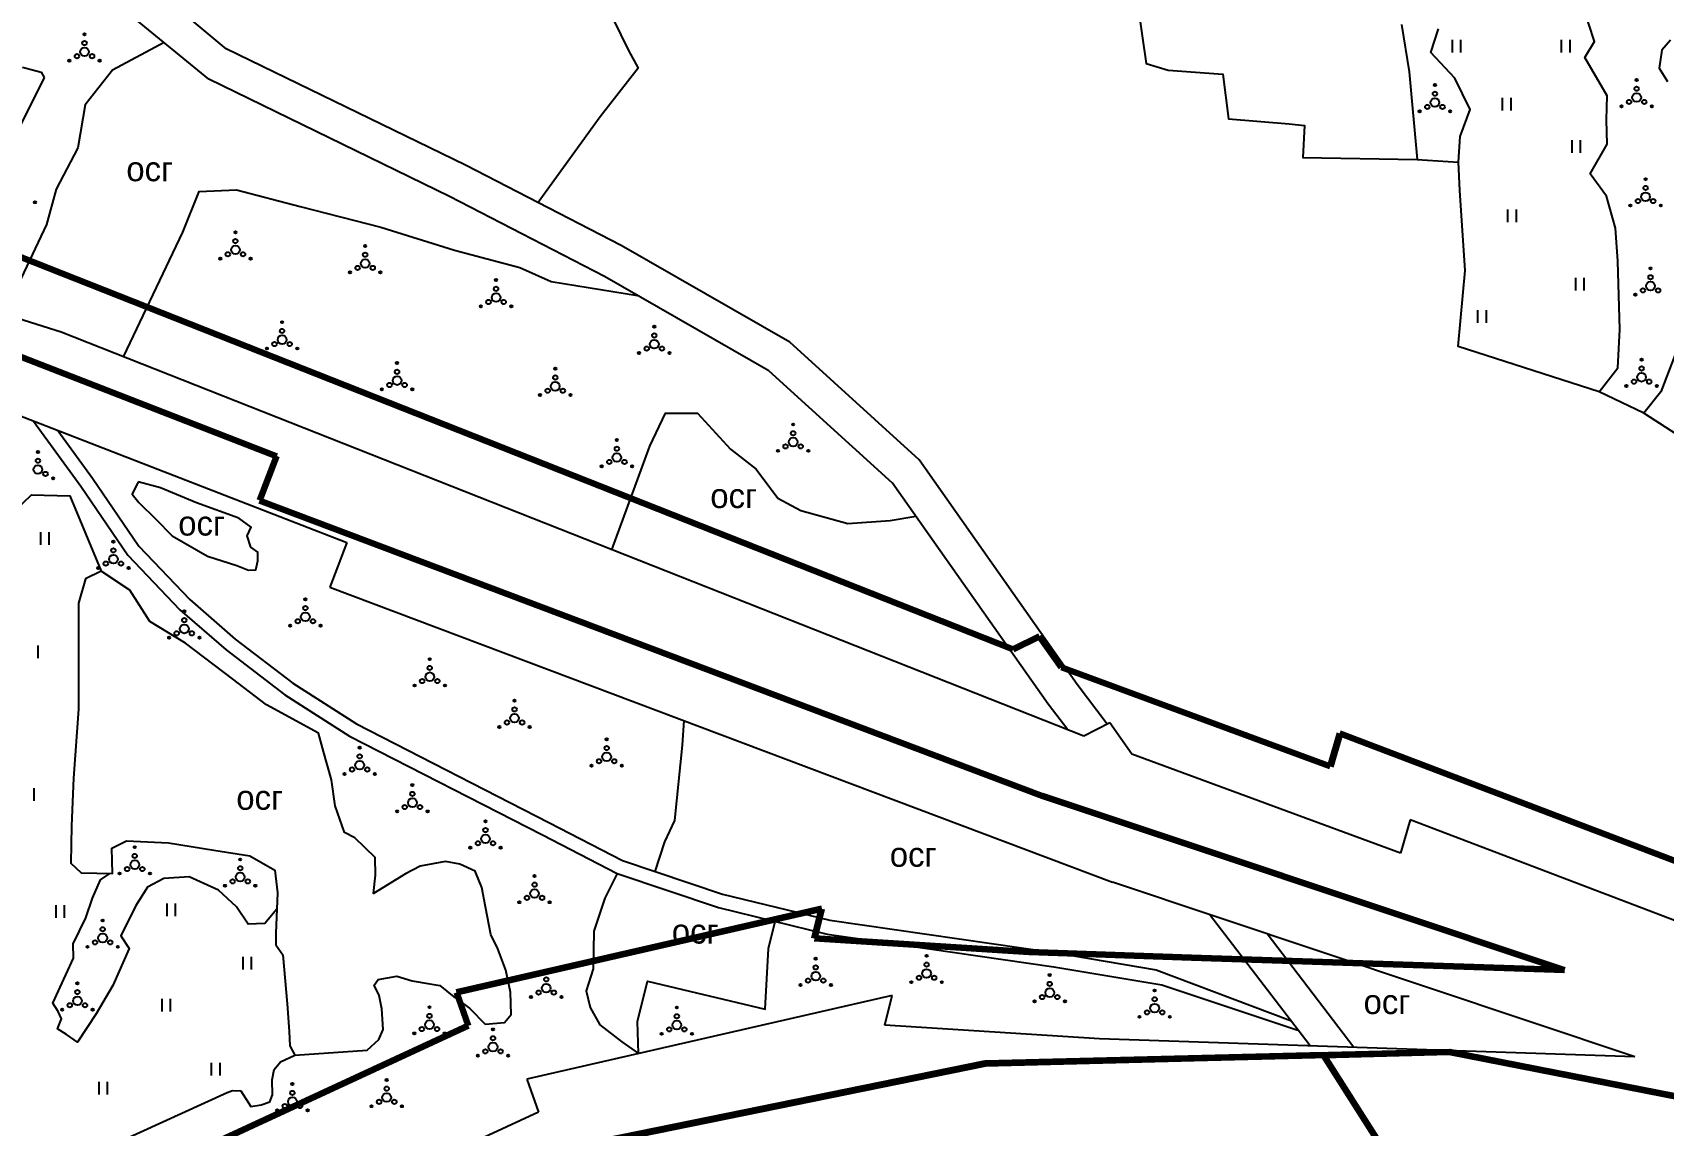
# Model space of a CAD drawing. Header units: millimetres. Extents: x 1378883 to 1389513, y 5662980 to 5673292.
# Drawn here: x 1381566.8 to 1382031.4, y 5669562.3 to 5669873.6 of the extents above; entities that cross this region are included whole.
import ezdxf

# ---------------------------------------------------------------- set-up
doc = ezdxf.new("R2010")
doc.units = ezdxf.units.MM
doc.layers.add('_5Інше', color=252, linetype='Continuous', lineweight=25)
for name, color, linetype in [('вулиці', 7, 'Continuous'), ('ВулНазва', 7, 'Continuous'), ('КартаСкан', 252, 'Continuous'), ('район', 6, 'Continuous')]:
    doc.layers.add(name, color=color, linetype=linetype)
picture_1 = doc.add_image_def('image1.tif', size_in_pixel=(29607, 29619))

# ---------------------------------------------------------------- blocks, each defined once
blk = doc.blocks.new('ЛвЗд')
at = {"layer": '_5Інше', "color": 204, "linetype": 'Continuous'}
for points in [[(44649.912, 27577.828), (44484.405, 27631.143)], [(44940.513, 27461.027), (44649.912, 27577.828)], [(44610.67, 27564.91), (44730.889, 27517.403)], [(44730.889, 27517.403), (44725.98, 27504.782)], [(44725.98, 27504.782), (44948.451, 27419.358)], [(44947.956, 27464.753), (44940.513, 27461.027)], [(44954.213, 27455.858), (44947.956, 27464.753)], [(45030.604, 27427.205), (44954.213, 27455.858)], [(45033.36, 27436.615), (45030.604, 27427.205)], [(45618.289, 27209.898), (45033.36, 27436.615)], [(45096.954, 27368.794), (44948.451, 27419.358)], [(44885.527, 27387.454), (44781.295, 27364.25)], [(44883.394, 27379.01), (44885.527, 27387.454)], [(44944.511, 27374.768), (44883.394, 27379.01)], [(45096.954, 27368.794), (44944.511, 27374.768)], [(44781.295, 27364.25), (44784.572, 27354.786)], [(44784.572, 27354.786), (44612.782, 27276.514)]]:
    blk.add_lwpolyline(points, dxfattribs=at)

msp = doc.modelspace()

# ---------------------------------------------------------------- linework, layer by layer
at = {"layer": 'вулиці', "color": 7}
for p, q in [((1381971.27, 5669867.97), (1381971.27, 5669871.57)), ((1381973.67, 5669867.97), (1381973.67, 5669871.57)), ((1382002.37, 5669867.97), (1382002.37, 5669871.57)), ((1382004.77, 5669867.97), (1382004.77, 5669871.57)), ((1381985.57, 5669851.43), (1381985.57, 5669855.03)), ((1381987.97, 5669851.43), (1381987.97, 5669855.03)), ((1382005.38, 5669839.4), (1382005.38, 5669843)), ((1382007.78, 5669839.4), (1382007.78, 5669843)), ((1381987.07, 5669819.6), (1381987.07, 5669823.2)), ((1381989.47, 5669819.6), (1381989.47, 5669823.2)), ((1382006.39, 5669800.2), (1382006.39, 5669803.8)), ((1382008.79, 5669800.2), (1382008.79, 5669803.8)), ((1381978.54, 5669790.93), (1381978.54, 5669794.53)), ((1381980.94, 5669790.93), (1381980.94, 5669794.53)), ((1381569.14, 5669727.73), (1381569.14, 5669731.33)), ((1381571.54, 5669727.73), (1381571.54, 5669731.33)), ((1381568.35, 5669695.45), (1381568.35, 5669699.05)), ((1381567.21, 5669654.75), (1381567.21, 5669658.35)), ((1381573.47, 5669621.47), (1381573.47, 5669625.07)), ((1381575.87, 5669621.47), (1381575.87, 5669625.07)), ((1381605.08, 5669621.94), (1381605.08, 5669625.54)), ((1381607.48, 5669621.94), (1381607.48, 5669625.54)), ((1381626.78, 5669606.71), (1381626.78, 5669610.31)), ((1381629.18, 5669606.71), (1381629.18, 5669610.31)), ((1381603.69, 5669594.72), (1381603.69, 5669598.32)), ((1381606.09, 5669594.72), (1381606.09, 5669598.32)), ((1381617.78, 5669576.49), (1381617.78, 5669580.09)), ((1381620.18, 5669576.49), (1381620.18, 5669580.09)), ((1381585.76, 5669571.08), (1381585.76, 5669574.68)), ((1381588.16, 5669571.08), (1381588.16, 5669574.68))]:
    msp.add_line(p, q, dxfattribs=at)
at = {"layer": 'вулиці', "color": 7, "lineweight": -2}
for points in [[(1381885.51, 5669923.44), (1381879.34, 5669897.15), (1381883.99, 5669864.83), (1381890.28, 5669862.97), (1381905.87, 5669861.81), (1381907.5, 5669849.02), (1381924.72, 5669847.62), (1381929.14, 5669847.16), (1381928.67, 5669838.09), (1381961.2, 5669837.49)], [(1381721.02, 5669900.28), (1381736.57, 5669868.52), (1381739.26, 5669863.52), (1381728.48, 5669849.67), (1381710.79, 5669825.18)], [(1381604.22, 5669870.78), (1381589.54, 5669862.9), (1381581.78, 5669853.03), (1381579.66, 5669840.81), (1381573.54, 5669829.06), (1381570.72, 5669818.95), (1381558.69, 5669793.4)], [(1381570.09, 5669860.86), (1381562.15, 5669844.75)], [(1381563.93, 5669863.82), (1381569.26, 5669862.4), (1381570.09, 5669860.86)], [(1382013.05, 5669771.26), (1381972.92, 5669784.19), (1381974.9, 5669805.84), (1381973.37, 5669828.68), (1381973.03, 5669836.75)], [(1381592.72, 5669781.24), (1381609.58, 5669816.81), (1381614.28, 5669828.32), (1381624.87, 5669828.79), (1381642.98, 5669824.09), (1381666.03, 5669818.22), (1381687.01, 5669811.61), (1381705.6, 5669806.67), (1381714.54, 5669802.68), (1381739.14, 5669798.75)], [(1381567.08, 5669762.96), (1381580.55, 5669744.38), (1381593.95, 5669724.75), (1381608.76, 5669709.18), (1381621.96, 5669697.76), (1381638.62, 5669684.96), (1381657.04, 5669673.19), (1381712.03, 5669645.06), (1381733.3, 5669634.03), (1381762.21, 5669624.34), (1381793.15, 5669616.81), (1381807.82, 5669614.69)], [(1381731.78, 5669726.3), (1381742.59, 5669755.82), (1381747.06, 5669765.22), (1381756.23, 5669765.22), (1381765.61, 5669754.95), (1381772.93, 5669749.24), (1381779.05, 5669741.01), (1381785.63, 5669737.49), (1381799.04, 5669733.73), (1381811.04, 5669734.67), (1381818.41, 5669735.85)], [(1382039.75, 5669756.23), (1382025.81, 5669765.19)], [(1381573.96, 5669760.29), (1381583.82, 5669746.68), (1381597.07, 5669727.27), (1381611.53, 5669712.08), (1381624.49, 5669700.86), (1381640.92, 5669688.24), (1381659.03, 5669676.67), (1381713.86, 5669648.62), (1381734.87, 5669637.73), (1381763.32, 5669628.18), (1381793.91, 5669620.75), (1381858.37, 5669611.41), (1381886.83, 5669606.63), (1381925.16, 5669592.16)], [(1381596.87, 5669745.64), (1381595.12, 5669742.15), (1381597.08, 5669739.79), (1381601.91, 5669734.96), (1381606.53, 5669730.24), (1381616.6, 5669724.49), (1381624.92, 5669721.83), (1381628.31, 5669720.49), (1381630.37, 5669720.59), (1381630.98, 5669723.16), (1381630.98, 5669725.62), (1381628.93, 5669727.06), (1381627.9, 5669730.24), (1381629.03, 5669732.71), (1381625.54, 5669735.27), (1381613.52, 5669739.68), (1381603.24, 5669743.89), (1381596.87, 5669745.64)], [(1381544.46, 5669726.14), (1381557.41, 5669733.43), (1381566.44, 5669741.9), (1381577.39, 5669741.63), (1381586.33, 5669720.21)], [(1381752.26, 5669677.64), (1381751.85, 5669670.6), (1381749.64, 5669649.12), (1381746.83, 5669643.09), (1381744, 5669634.66)], [(1381733.3, 5669634.03), (1381729.78, 5669627.01), (1381726.65, 5669617.63), (1381726.45, 5669606.88), (1381724.5, 5669600.62), (1381725.58, 5669595.87)], [(1381725.58, 5669595.87), (1381728.33, 5669590.93), (1381734.64, 5669586.13), (1381739.37, 5669582.74), (1381739.12, 5669591.93), (1381741.95, 5669603.37), (1381775.48, 5669595.41), (1381776.47, 5669612.66), (1381778.36, 5669620.41)], [(1381807.82, 5669614.69), (1381857.75, 5669607.46), (1381888.51, 5669602.29)], [(1381888.51, 5669602.29), (1381927.26, 5669589.42)]]:
    msp.add_lwpolyline(points, dxfattribs=at)
at = {"layer": 'вулиці', "color": 7}
for points in [[(1381872.95, 5669676.6), (1381864.32, 5669687.93), (1381819.32, 5669751.95), (1381782.46, 5669785.44), (1381734.49, 5669812.94), (1381690.07, 5669835.87), (1381621.93, 5669869.04), (1381602.52, 5669885.25)], [(1382040.27, 5669796.59), (1382030.67, 5669771.26), (1382025.81, 5669765.19), (1382013.05, 5669771.26), (1382018.37, 5669778.09), (1382018.97, 5669789.01), (1382018.36, 5669808.5), (1382017.75, 5669817.91), (1382015.17, 5669827.01), (1382010.46, 5669833.38), (1382015.33, 5669841.81), (1382015.18, 5669848.79), (1382015.33, 5669855.62), (1382008.95, 5669866.54), (1382011.69, 5669871.09), (1382008.5, 5669880.95)], [(1381861.66, 5669674.98), (1381856.07, 5669682.27), (1381811.77, 5669745.29), (1381776.54, 5669777.31), (1381729.71, 5669804.16), (1381685.59, 5669826.93), (1381616.97, 5669860.33), (1381595.63, 5669877.81)], [(1381956.71, 5669875.93), (1381958.95, 5669862.47), (1381961.2, 5669837.49), (1381973.03, 5669836.75), (1381973.48, 5669844.07), (1381976.32, 5669851.7), (1381971.98, 5669860.67), (1381965.09, 5669868), (1381967.34, 5669874.73)], [(1382033.42, 5669871.44), (1382030.94, 5669868.65), (1382030.16, 5669863.46), (1382032.57, 5669859.66)], [(1381590.97, 5669557.38), (1381622.25, 5669571.71), (1381623.71, 5669572.26), (1381626.08, 5669572.17), (1381628.91, 5669567.65), (1381631.93, 5669568.11), (1381634.35, 5669569.02), (1381635.17, 5669570.98), (1381634.99, 5669575.28), (1381635.63, 5669578.2), (1381637.45, 5669580.39), (1381641.47, 5669582.26), (1381662.09, 5669583.75), (1381665.39, 5669586.79), (1381666.65, 5669589.58), (1381666.27, 5669595.53), (1381665.51, 5669599.33), (1381664.12, 5669602.24), (1381665.26, 5669603.88), (1381670.58, 5669604.77), (1381674.89, 5669603.5), (1381679.96, 5669602.62), (1381682.75, 5669602.11), (1381686.81, 5669598.95), (1381691.24, 5669595.65), (1381695.68, 5669591.1), (1381701.25, 5669591.6), (1381703.16, 5669593.88), (1381702.9, 5669600.21), (1381701.63, 5669606.54), (1381699.35, 5669612.62), (1381697.33, 5669616.67), (1381695.8, 5669624.59), (1381694.79, 5669630.03), (1381692.89, 5669634.72), (1381688.45, 5669636.74), (1381684.39, 5669637.5), (1381677.17, 5669636.11), (1381672.99, 5669633.96), (1381663.86, 5669628.39), (1381664.5, 5669633.58), (1381664.37, 5669638.64), (1381658.54, 5669644.21), (1381655.62, 5669645.73), (1381652.95, 5669653.38), (1381651.94, 5669660.72), (1381649.66, 5669668.83), (1381648.26, 5669674.02), (1381633.43, 5669682.07), (1381623.76, 5669689.5), (1381610.38, 5669699.65), (1381600.21, 5669705.85), (1381594.51, 5669714.76), (1381586.33, 5669720.21), (1381581.86, 5669717.98), (1381579.88, 5669711.05), (1381579.88, 5669680.83), (1381578.39, 5669661.26), (1381577.9, 5669647.64), (1381577.65, 5669636.99), (1381580.62, 5669634.27), (1381589.55, 5669634.02), (1381589.35, 5669641.25), (1381593.58, 5669643.32), (1381605.46, 5669642.8), (1381618.37, 5669640.74), (1381628.7, 5669639.09), (1381635.83, 5669634.96), (1381636.55, 5669628.56), (1381636.04, 5669617.06), (1381636.04, 5669613.76), (1381638.11, 5669610.87), (1381639.32, 5669596.94), (1381639.91, 5669589.06), (1381640.03, 5669584.94), (1381641.47, 5669582.26)], [(1381636.35, 5669623.92), (1381632.97, 5669619.78), (1381628.19, 5669619.62), (1381624.9, 5669624.55), (1381619.79, 5669629.32), (1381611.4, 5669633.11), (1381604.15, 5669632.61), (1381599.54, 5669630.15), (1381596.08, 5669624.72), (1381591.96, 5669616.33), (1381594.27, 5669612.71), (1381589.66, 5669602.18), (1381584.88, 5669594.12), (1381579.61, 5669586.05), (1381576.48, 5669588.19), (1381573.85, 5669589.84), (1381574.98, 5669592.64), (1381574.04, 5669594.77), (1381572.59, 5669597.08), (1381576.26, 5669605.18), (1381578.48, 5669609.96), (1381578.31, 5669614.05), (1381581.97, 5669621.46), (1381583.89, 5669627.01), (1381586.15, 5669632.22), (1381588.83, 5669634.04)], [(1381930.69, 5669584.95), (1381902.03, 5669622.33)], [(1381943.14, 5669584.53), (1381918.52, 5669616.83)]]:
    msp.add_lwpolyline(points, dxfattribs=at)
for centre, radius in [((1381581.57, 5669868.16), 1.25), ((1381581.57, 5669870.66), 0.625), ((1381581.57, 5669873.16), 0.312), ((1381577.24, 5669865.66), 0.312), ((1381579.41, 5669866.91), 0.625), ((1381583.74, 5669866.91), 0.625), ((1381585.9, 5669865.66), 0.312), ((1382023.74, 5669860.14), 0.312), ((1381966.27, 5669856.21), 0.625), ((1381966.27, 5669858.71), 0.312), ((1382023.74, 5669855.14), 1.25), ((1382023.74, 5669857.64), 0.625), ((1381961.94, 5669851.21), 0.312), ((1381964.1, 5669852.46), 0.625), ((1381966.27, 5669853.71), 1.25), ((1381968.43, 5669852.46), 0.625), ((1381970.6, 5669851.21), 0.312), ((1382019.41, 5669852.64), 0.312), ((1382021.57, 5669853.89), 0.625), ((1382025.9, 5669853.89), 0.625), ((1382028.07, 5669852.64), 0.312), ((1382026.29, 5669831.87), 0.312), ((1382026.29, 5669826.87), 1.25), ((1382026.29, 5669829.37), 0.625), ((1381567.46, 5669825.3), 0.312), ((1382021.95, 5669824.37), 0.312), ((1382024.12, 5669825.62), 0.625), ((1382028.45, 5669825.62), 0.625), ((1382030.62, 5669824.37), 0.312), ((1381624.57, 5669814.23), 0.625), ((1381624.57, 5669816.73), 0.312), ((1381620.24, 5669809.23), 0.312), ((1381622.4, 5669810.48), 0.625), ((1381624.57, 5669811.73), 1.25), ((1381626.73, 5669810.48), 0.625), ((1381628.9, 5669809.23), 0.312), ((1381661.53, 5669807.85), 1.25), ((1381661.53, 5669810.35), 0.625), ((1381661.53, 5669812.85), 0.312), ((1381657.2, 5669805.35), 0.312), ((1381659.37, 5669806.6), 0.625), ((1381663.7, 5669806.6), 0.625), ((1381665.86, 5669805.35), 0.312), ((1382027.7, 5669803.94), 0.625), ((1382027.7, 5669806.44), 0.312), ((1381698.82, 5669798.13), 1.25), ((1381698.82, 5669800.63), 0.625), ((1381698.82, 5669803.13), 0.312), ((1382025.53, 5669800.19), 0.625), ((1382027.7, 5669801.44), 1.25), ((1382029.86, 5669800.19), 0.625), ((1381694.49, 5669795.63), 0.312), ((1381696.66, 5669796.88), 0.625), ((1381700.99, 5669796.88), 0.625), ((1381703.15, 5669795.63), 0.312), ((1382023.37, 5669798.94), 0.312), ((1381637.86, 5669791.14), 0.312), ((1381743.89, 5669789.84), 0.312), ((1381635.7, 5669784.89), 0.625), ((1381637.86, 5669786.14), 1.25), ((1381637.86, 5669788.64), 0.625), ((1381640.03, 5669784.89), 0.625), ((1381743.89, 5669784.84), 1.25), ((1381743.89, 5669787.34), 0.625), ((1381633.53, 5669783.64), 0.312), ((1381642.19, 5669783.64), 0.312), ((1381739.56, 5669782.34), 0.312), ((1381741.73, 5669783.59), 0.625), ((1381746.06, 5669783.59), 0.625), ((1381748.22, 5669782.34), 0.312), ((1382025.15, 5669780.43), 0.312), ((1381670.61, 5669776.98), 0.625), ((1381670.61, 5669779.48), 0.312), ((1381715.68, 5669777.86), 0.312), ((1382025.15, 5669775.43), 1.25), ((1382025.15, 5669777.93), 0.625), ((1381666.28, 5669771.98), 0.312), ((1381668.45, 5669773.23), 0.625), ((1381670.61, 5669774.48), 1.25), ((1381672.78, 5669773.23), 0.625), ((1381674.94, 5669771.98), 0.312), ((1381713.52, 5669771.61), 0.625), ((1381715.68, 5669772.86), 1.25), ((1381715.68, 5669775.36), 0.625), ((1381717.85, 5669771.61), 0.625), ((1382020.82, 5669772.93), 0.312), ((1382022.99, 5669774.18), 0.625), ((1382027.32, 5669774.18), 0.625), ((1382029.48, 5669772.93), 0.312), ((1381711.35, 5669770.36), 0.312), ((1381720.01, 5669770.36), 0.312), ((1381783.45, 5669761.98), 0.312), ((1381733.23, 5669757.56), 0.312), ((1381783.45, 5669756.98), 1.25), ((1381783.45, 5669759.48), 0.625), ((1381568.3, 5669754.16), 0.312), ((1381733.23, 5669752.56), 1.25), ((1381733.23, 5669755.06), 0.625), ((1381779.12, 5669754.48), 0.312), ((1381781.28, 5669755.73), 0.625), ((1381785.61, 5669755.73), 0.625), ((1381787.78, 5669754.48), 0.312), ((1381568.3, 5669749.16), 1.25), ((1381568.3, 5669751.66), 0.625), ((1381570.46, 5669747.91), 0.625), ((1381728.9, 5669750.06), 0.312), ((1381731.07, 5669751.31), 0.625), ((1381735.4, 5669751.31), 0.625), ((1381737.57, 5669750.06), 0.312), ((1381572.63, 5669746.66), 0.312), ((1381589.8, 5669726.11), 0.625), ((1381589.8, 5669728.61), 0.312), ((1381585.47, 5669721.11), 0.312), ((1381587.64, 5669722.36), 0.625), ((1381589.8, 5669723.61), 1.25), ((1381591.97, 5669722.36), 0.625), ((1381594.13, 5669721.11), 0.312), ((1381644.49, 5669712.17), 0.312), ((1381610, 5669706.23), 0.625), ((1381610, 5669708.73), 0.312), ((1381642.33, 5669705.92), 0.625), ((1381644.49, 5669707.17), 1.25), ((1381644.49, 5669709.67), 0.625), ((1381646.66, 5669705.92), 0.625), ((1381607.83, 5669702.48), 0.625), ((1381610, 5669703.73), 1.25), ((1381612.16, 5669702.48), 0.625), ((1381640.16, 5669704.67), 0.312), ((1381648.82, 5669704.67), 0.312), ((1381605.67, 5669701.23), 0.312), ((1381614.33, 5669701.23), 0.312), ((1381679.93, 5669692.62), 0.625), ((1381679.93, 5669695.12), 0.312), ((1381675.6, 5669687.62), 0.312), ((1381677.77, 5669688.87), 0.625), ((1381679.93, 5669690.12), 1.25), ((1381682.1, 5669688.87), 0.625), ((1381684.26, 5669687.62), 0.312), ((1381704.08, 5669683.32), 0.312), ((1381704.08, 5669678.32), 1.25), ((1381704.08, 5669680.82), 0.625), ((1381699.75, 5669675.82), 0.312), ((1381701.92, 5669677.07), 0.625), ((1381706.25, 5669677.07), 0.625), ((1381708.41, 5669675.82), 0.312), ((1381659.96, 5669669.93), 0.312), ((1381730.33, 5669669.8), 0.625), ((1381730.33, 5669672.3), 0.312), ((1381659.96, 5669664.93), 1.25), ((1381659.96, 5669667.43), 0.625), ((1381726, 5669664.8), 0.312), ((1381728.17, 5669666.05), 0.625), ((1381730.33, 5669667.3), 1.25), ((1381732.5, 5669666.05), 0.625), ((1381734.66, 5669664.8), 0.312), ((1381655.63, 5669662.43), 0.312), ((1381657.8, 5669663.68), 0.625), ((1381662.13, 5669663.68), 0.625), ((1381664.29, 5669662.43), 0.312), ((1381674.98, 5669654.24), 1.25), ((1381674.98, 5669656.74), 0.625), ((1381674.98, 5669659.24), 0.312), ((1381670.65, 5669651.74), 0.312), ((1381672.81, 5669652.99), 0.625), ((1381677.14, 5669652.99), 0.625), ((1381679.31, 5669651.74), 0.312), ((1381695.81, 5669646.43), 0.625), ((1381695.81, 5669648.93), 0.312), ((1381595.89, 5669641.57), 0.312), ((1381691.48, 5669641.43), 0.312), ((1381693.64, 5669642.68), 0.625), ((1381695.81, 5669643.93), 1.25), ((1381697.97, 5669642.68), 0.625), ((1381700.14, 5669641.43), 0.312), ((1381595.89, 5669636.57), 1.25), ((1381595.89, 5669639.07), 0.625), ((1381625.93, 5669638.06), 0.312), ((1381591.56, 5669634.07), 0.312), ((1381593.72, 5669635.32), 0.625), ((1381598.05, 5669635.32), 0.625), ((1381600.22, 5669634.07), 0.312), ((1381623.77, 5669631.81), 0.625), ((1381625.93, 5669633.06), 1.25), ((1381625.93, 5669635.56), 0.625), ((1381628.1, 5669631.81), 0.625), ((1381709.78, 5669633.37), 0.312), ((1381621.6, 5669630.56), 0.312), ((1381630.26, 5669630.56), 0.312), ((1381707.61, 5669627.12), 0.625), ((1381709.78, 5669628.37), 1.25), ((1381709.78, 5669630.87), 0.625), ((1381711.94, 5669627.12), 0.625), ((1381705.45, 5669625.87), 0.312), ((1381714.11, 5669625.87), 0.312), ((1381586.75, 5669618.18), 0.625), ((1381586.75, 5669620.68), 0.312), ((1381582.42, 5669613.18), 0.312), ((1381584.59, 5669614.43), 0.625), ((1381586.75, 5669615.68), 1.25), ((1381588.92, 5669614.43), 0.625), ((1381591.08, 5669613.18), 0.312), ((1381789.88, 5669609.79), 0.312), ((1381821.47, 5669610.59), 0.312), ((1381713.11, 5669603.89), 0.625), ((1381713.11, 5669606.39), 0.312), ((1381789.88, 5669604.79), 1.25), ((1381789.88, 5669607.29), 0.625), ((1381819.3, 5669604.34), 0.625), ((1381821.47, 5669605.59), 1.25), ((1381821.47, 5669608.09), 0.625), ((1381823.63, 5669604.34), 0.625), ((1381856.55, 5669605.11), 0.312), ((1381579.55, 5669600.27), 0.625), ((1381579.55, 5669602.77), 0.312), ((1381710.94, 5669600.14), 0.625), ((1381713.11, 5669601.39), 1.25), ((1381715.27, 5669600.14), 0.625), ((1381785.55, 5669602.29), 0.312), ((1381787.71, 5669603.54), 0.625), ((1381792.04, 5669603.54), 0.625), ((1381794.21, 5669602.29), 0.312), ((1381817.14, 5669603.09), 0.312), ((1381825.8, 5669603.09), 0.312), ((1381856.55, 5669600.11), 1.25), ((1381856.55, 5669602.61), 0.625), ((1381886.43, 5669600.72), 0.312), ((1381575.22, 5669595.27), 0.312), ((1381577.38, 5669596.52), 0.625), ((1381579.55, 5669597.77), 1.25), ((1381581.71, 5669596.52), 0.625), ((1381583.88, 5669595.27), 0.312), ((1381679.84, 5669595.99), 0.312), ((1381708.78, 5669598.89), 0.312), ((1381717.44, 5669598.89), 0.312), ((1381750.31, 5669595.89), 0.312), ((1381852.22, 5669597.61), 0.312), ((1381854.38, 5669598.86), 0.625), ((1381858.71, 5669598.86), 0.625), ((1381860.88, 5669597.61), 0.312), ((1381884.26, 5669594.47), 0.625), ((1381886.43, 5669595.72), 1.25), ((1381886.43, 5669598.22), 0.625), ((1381888.59, 5669594.47), 0.625), ((1381677.67, 5669589.74), 0.625), ((1381679.84, 5669590.99), 1.25), ((1381679.84, 5669593.49), 0.625), ((1381682, 5669589.74), 0.625), ((1381748.15, 5669589.64), 0.625), ((1381750.31, 5669590.89), 1.25), ((1381750.31, 5669593.39), 0.625), ((1381752.48, 5669589.64), 0.625), ((1381882.1, 5669593.22), 0.312), ((1381890.76, 5669593.22), 0.312), ((1381675.51, 5669588.49), 0.312), ((1381684.17, 5669588.49), 0.312), ((1381697.94, 5669584.63), 1.25), ((1381697.94, 5669587.13), 0.625), ((1381697.94, 5669589.63), 0.312), ((1381745.98, 5669588.39), 0.312), ((1381754.64, 5669588.39), 0.312), ((1381693.61, 5669582.13), 0.312), ((1381695.78, 5669583.38), 0.625), ((1381700.11, 5669583.38), 0.625), ((1381702.27, 5669582.13), 0.312), ((1381640.8, 5669571.56), 0.625), ((1381640.8, 5669574.06), 0.312), ((1381667.66, 5669572.75), 0.625), ((1381667.66, 5669575.25), 0.312), ((1381638.64, 5669567.81), 0.625), ((1381640.8, 5669569.06), 1.25), ((1381642.97, 5669567.81), 0.625), ((1381663.33, 5669567.75), 0.312), ((1381665.5, 5669569), 0.625), ((1381667.66, 5669570.25), 1.25), ((1381669.83, 5669569), 0.625), ((1381671.99, 5669567.75), 0.312), ((1381636.47, 5669566.56), 0.312), ((1381645.13, 5669566.56), 0.312)]:
    msp.add_circle(centre, radius, dxfattribs=at)
at = {"layer": 'район', "color": 6, "lineweight": 100}
for p, q in [((1381846.17, 5669697.85), (1381554.88, 5669812.94)), ((1381515.72, 5669799.79), (1381636.22, 5669752.99)), ((1381636.22, 5669752.99), (1381631.38, 5669740.34)), ((1381631.38, 5669740.34), (1381854.35, 5669656.23)), ((1381853.59, 5669701.62), (1381846.17, 5669697.85)), ((1381859.9, 5669692.76), (1381853.59, 5669701.62)), ((1381894.9, 5669679.86), (1381859.9, 5669692.76)), ((1381936.46, 5669664.56), (1381894.9, 5669679.86)), ((1381939.16, 5669673.98), (1381936.46, 5669664.56)), ((1382525.41, 5669450.71), (1381939.16, 5669673.98)), ((1381854.35, 5669656.23), (1381895.98, 5669642.32)), ((1381895.98, 5669642.32), (1382003.15, 5669606.54)), ((1381791.62, 5669623.95), (1381687.52, 5669600.14)), ((1381789.53, 5669615.5), (1381791.62, 5669623.95)), ((1381850.67, 5669611.61), (1381789.53, 5669615.5)), ((1381896.91, 5669610.07), (1381850.67, 5669611.61)), ((1382003.15, 5669606.54), (1381896.91, 5669610.07)), ((1381687.52, 5669600.14), (1381690.85, 5669590.69)), ((1381690.85, 5669590.69), (1381519.53, 5669511.41)), ((1381838.19, 5669579.92), (1381897.73, 5669581.41)), ((1381897.73, 5669581.41), (1381970.47, 5669583.23)), ((1381970.47, 5669583.23), (1382106.9, 5669556.51)), ((1381700.25, 5669551.79), (1381838.19, 5669579.92))]:
    msp.add_line(p, q, dxfattribs=at)
for points in [[(1382628.54, 5668339.16), (1382457.74, 5668373.68), (1382409.85, 5668396.47), (1382382.96, 5668436.86), (1382372.08, 5668452.57), (1382369.67, 5668458.29), (1382316.04, 5668586.46), (1382289.07, 5668624.72), (1382170.67, 5668816.12), (1382143.3, 5668954.2), (1382119.84, 5669148.05), (1382102.48, 5669223.47), (1382064.31, 5669334.59), (1381984.89, 5669488.48), (1381961.63, 5669534.89), (1381950.97, 5669556.45), (1381934.51, 5669582.33), (1381838.19, 5669579.92), (1381700.25, 5669551.79), (1381523.72, 5669474.82), (1381437.55, 5669405.17), (1381323.24, 5669285.24), (1381277.88, 5669210.31)], [(1381934.51, 5669582.33), (1381970.47, 5669583.23), (1382106.9, 5669556.51), (1382253.06, 5669513.27), (1382602.54, 5669379.76), (1382591.68, 5669356.2), (1382699.01, 5669315.69), (1382707.5, 5669338.08), (1383223.99, 5669138.48), (1383578.22, 5669001.4), (1383568.66, 5668964.92), (1383574.4, 5668963), (1383530.93, 5668824.7), (1383525.13, 5668806.23), (1383416.9, 5668411.37), (1383406.08, 5668339.69), (1383436.05, 5668197.21), (1383490.76, 5668027.59)]]:
    msp.add_lwpolyline(points, dxfattribs=at)

# ---------------------------------------------------------------- block references
at = {"layer": 'ВулНазва', "color": 7, "lineweight": 9, "rotation": 0.3369352804470327}
msp.add_blockref('ЛвЗд', (1337087.97, 5641948.35), dxfattribs=at)

# ---------------------------------------------------------------- texts
at = {"layer": 'вулиці', "color": 7}
for p in [(1381593.49, 5669831.29), (1381759.85, 5669738.17), (1381608.28, 5669730.34), (1381624.82, 5669652.21), (1381810.98, 5669635.97), (1381748.88, 5669614.09), (1381945.95, 5669594.01)]:
    msp.add_text('осг', height=7, dxfattribs=at).set_placement(p)

# ---------------------------------------------------------------- pictures from other files: only their frames are drawn
at = {"layer": 'КартаСкан'}
image = msp.add_image(picture_1, insert=(1378952.03, 5663192.31), size_in_units=(10026.9, 10030.97), rotation=0.395435, dxfattribs=at)
image.dxf.flags = 15

doc.saveas('drawing.dxf')
